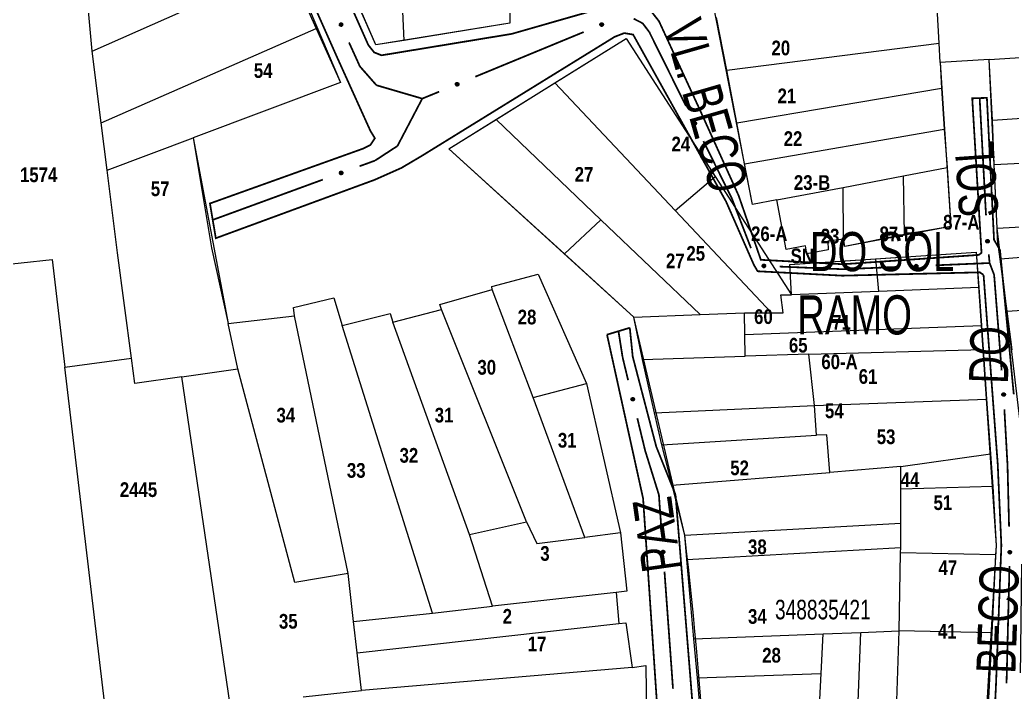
# Model space of a CAD drawing. Extents: x 201676 to 203188, y 4837754 to 4839005.
# Drawn here: x 201795.4 to 201896.9, y 4838825 to 4838893.8 of the extents above; entities that cross this region are included whole.
import ezdxf
from ezdxf.enums import TextEntityAlignment as Align

# ---------------------------------------------------------------- set-up
doc = ezdxf.new("R2010")
doc.units = 0
doc.header["$LTSCALE"] = 1.5
doc.header["$MEASUREMENT"] = 0
doc.linetypes.add('TRACO_11', pattern=[8, 3, -1, 3, -1])
for name, color, linetype in [('CD-MALHA-LOTES', 40, 'CONTINUOUS'), ('CD_TXT_QUADRA', 7, 'CONTINUOUS'), ('RU-QUADRAS', 210, 'CONTINUOUS'), ('SV-EIXO-RUA-PAV', 20, 'CONTINUOUS'), ('SV-RUA-PAVIM-S-GUIA-C-GUIA', 7, 'CONTINUOUS'), ('SV-TXT-RUA-N-PAV-S-GUIA-C-GUIA', 7, 'CONTINUOUS'), ('SV-TXT-RUA-PAV-S-GUIA-C-GUIA', 7, 'CONTINUOUS'), ('Th_NmrPort', 7, 'CONTINUOUS')]:
    doc.layers.add(name, color=color, linetype=linetype)
doc.styles.add('3488-35-2D_TXTB$0$ARIAL', font='ARIAL.TTF')
doc.styles.add('ARIAL', font='ARIAL.TTF')
doc.styles.get("Standard").update_dxf_attribs({"font": 'swisscbo.ttf'})

msp = doc.modelspace()

# ---------------------------------------------------------------- linework, layer by layer
at = {"layer": 'CD-MALHA-LOTES', "linetype": 'Continuous', "flags": 128}
for points in [[(201802.77, 4838890.6), (201822.75, 4838899.44)], [(201822.75, 4838899.44), (201825.7, 4838892.89)], [(201889.42, 4838891.41), (201888.99, 4838899.26)], [(201834.68, 4838891.69), (201834.5, 4838896.16)], [(201845.54, 4838895.92), (201845.52, 4838893.43)], [(201802.77, 4838890.6), (201802.32, 4838895.45)], [(201831.81, 4838891.23), (201830.05, 4838895.21)], [(201867.7, 4838888.64), (201866.65, 4838894.01)], [(201803.69, 4838883.27), (201825.7, 4838892.89)], [(201825.7, 4838892.89), (201828.18, 4838887.38)], [(201845.52, 4838893.43), (201834.68, 4838891.69)], [(201850.1, 4838887.34), (201857.42, 4838891.88)], [(201857.42, 4838891.88), (201866.5, 4838877.78)], [(201834.68, 4838891.69), (201831.81, 4838891.23)], [(201867.7, 4838888.64), (201889.42, 4838891.41)], [(201889.53, 4838889.41), (201889.42, 4838891.41)], [(201803.69, 4838883.27), (201802.77, 4838890.6)], [(201894.56, 4838889.73), (201902.53, 4838890.25)], [(201894.56, 4838889.73), (201889.53, 4838889.41)], [(201889.53, 4838889.41), (201889.67, 4838886.81)], [(201894.89, 4838883.54), (201894.56, 4838889.73)], [(201868.75, 4838883.27), (201867.7, 4838888.64)], [(201828.18, 4838887.38), (201813.1, 4838881.72)], [(201844.09, 4838883.61), (201850.1, 4838887.34)], [(201862.42, 4838874.29), (201850.1, 4838887.34)], [(201868.75, 4838883.27), (201889.67, 4838886.81)], [(201889.67, 4838886.81), (201889.96, 4838882.61)], [(201894.89, 4838883.54), (201902.99, 4838884.08)], [(201804.3, 4838878.42), (201803.69, 4838883.27)], [(201839.27, 4838880.61), (201844.09, 4838883.61)], [(201854.82, 4838873.35), (201844.09, 4838883.61)], [(201869.53, 4838879.08), (201868.75, 4838883.27)], [(201895.06, 4838878.98), (201894.89, 4838883.54)], [(201804.3, 4838878.42), (201813.1, 4838881.72)], [(201813.1, 4838881.72), (201814.97, 4838870.47)], [(201869.53, 4838879.08), (201889.96, 4838882.61)], [(201889.96, 4838882.61), (201890.24, 4838878.69)], [(201851.09, 4838869.85), (201839.27, 4838880.61)], [(201870.32, 4838874.89), (201869.53, 4838879.08)], [(201885.79, 4838877.84), (201890.24, 4838878.69)], [(201890.24, 4838878.69), (201890.62, 4838872.66)], [(201895.06, 4838878.98), (201903.24, 4838879.4)], [(201895.36, 4838872.48), (201895.06, 4838878.98)], [(201805.36, 4838869.97), (201804.3, 4838878.42)], [(201862.42, 4838874.29), (201866.5, 4838877.78)], [(201866.5, 4838877.78), (201874.31, 4838865.66)], [(201879.61, 4838876.66), (201885.79, 4838877.84)], [(201885.89, 4838871.83), (201885.79, 4838877.84)], [(201872.82, 4838875.37), (201879.61, 4838876.66)], [(201879.64, 4838871.37), (201879.61, 4838876.66)], [(201872.82, 4838875.37), (201870.32, 4838874.89)], [(201873.78, 4838870.31), (201872.82, 4838875.37)], [(201872.29, 4838863.83), (201862.42, 4838874.29)], [(201851.09, 4838869.85), (201854.82, 4838873.35)], [(201854.82, 4838873.35), (201864.97, 4838863.65)], [(201890.62, 4838872.66), (201885.89, 4838871.83)], [(201895.36, 4838872.48), (201906.38, 4838873.1)], [(201885.89, 4838871.83), (201879.8, 4838870.61)], [(201895.68, 4838869.33), (201895.42, 4838871.32), (201895.36, 4838872.48)], [(201814.97, 4838870.47), (201816.67, 4838862.73)], [(201875.76, 4838870.69), (201873.78, 4838870.31)], [(201875.91, 4838869.85), (201875.76, 4838870.69)], [(201879.64, 4838871.37), (201878.04, 4838871.15)], [(201878.04, 4838871.15), (201878.07, 4838870.26)], [(201879.8, 4838870.61), (201879.64, 4838871.37)], [(201806.8, 4838859.19), (201805.36, 4838869.97)], [(201858.2, 4838863.39), (201851.09, 4838869.85)], [(201878.07, 4838870.26), (201875.91, 4838869.85)], [(201882.97, 4838869.36), (201893.23, 4838870.04)], [(201893.23, 4838870.04), (201893.48, 4838866.43)], [(201903.12, 4838869.88), (201895.68, 4838869.33)], [(201782.79, 4838867.59), (201798.68, 4838869.28)], [(201798.68, 4838869.28), (201799.98, 4838858.27)], [(201874.16, 4838868.78), (201882.97, 4838869.36)], [(201874.31, 4838865.66), (201874.16, 4838868.78)], [(201883.26, 4838866.02), (201882.97, 4838869.36)], [(201896.39, 4838864.01), (201895.68, 4838869.33)], [(201843.66, 4838866.53), (201848.42, 4838867.79)], [(201848.42, 4838867.79), (201853.35, 4838856.6)], [(201843.7, 4838866.21), (201843.66, 4838866.53)], [(201893.48, 4838866.43), (201883.26, 4838866.02)], [(201893.48, 4838866.43), (201893.76, 4838862.53)], [(201838.35, 4838864.68), (201843.7, 4838866.21)], [(201847.89, 4838855.16), (201843.7, 4838866.21)], [(201873.24, 4838865.66), (201874.31, 4838865.66)], [(201873.47, 4838863.83), (201873.24, 4838865.66)], [(201883.26, 4838866.02), (201874.31, 4838865.66)], [(201823.37, 4838864.37), (201827.49, 4838865.37)], [(201823.46, 4838863.53), (201823.37, 4838864.37)], [(201827.49, 4838865.37), (201828.36, 4838862.52)], [(201838.53, 4838864.18), (201838.35, 4838864.68)], [(201896.39, 4838864.01), (201903.54, 4838864.49)], [(201816.67, 4838862.73), (201823.46, 4838863.53)], [(201828.96, 4838837.18), (201823.46, 4838863.53)], [(201828.36, 4838862.52), (201833.27, 4838863.76)], [(201833.27, 4838863.76), (201833.54, 4838862.89)], [(201833.54, 4838862.89), (201838.53, 4838864.18)], [(201847.22, 4838842.46), (201838.53, 4838864.18)], [(201858.2, 4838863.39), (201864.97, 4838863.65)], [(201859.07, 4838859.05), (201858.2, 4838863.39)], [(201864.97, 4838863.65), (201869.51, 4838863.83)], [(201869.51, 4838863.83), (201872.29, 4838863.83)], [(201869.55, 4838861.62), (201869.51, 4838863.83)], [(201872.29, 4838863.83), (201873.47, 4838863.83)], [(201896.92, 4838860.06), (201896.39, 4838864.01)], [(201817.68, 4838858.12), (201816.67, 4838862.73)], [(201837.6, 4838833.12), (201828.36, 4838862.52)], [(201841.39, 4838841.17), (201833.54, 4838862.89)], [(201869.55, 4838861.62), (201893.76, 4838862.53)], [(201893.76, 4838862.53), (201893.93, 4838860.09)], [(201869.58, 4838859.41), (201869.55, 4838861.62)], [(201859.07, 4838859.05), (201869.58, 4838859.41)], [(201876.1, 4838859.59), (201869.58, 4838859.41)], [(201876.1, 4838859.59), (201893.93, 4838860.09)], [(201876.67, 4838854.35), (201876.1, 4838859.59)], [(201893.93, 4838860.09), (201894.29, 4838855.01)], [(201799.98, 4838858.27), (201806.8, 4838859.19)], [(201807.15, 4838856.6), (201806.8, 4838859.19)], [(201860.3, 4838853.62), (201859.07, 4838859.05)], [(201808.39, 4838787.24), (201799.98, 4838858.27)], [(201811.93, 4838857.3), (201807.15, 4838856.6)], [(201811.93, 4838857.3), (201817.68, 4838858.12)], [(201816.84, 4838823.98), (201811.93, 4838857.3)], [(201823.52, 4838836.25), (201817.68, 4838858.12)], [(201847.89, 4838855.16), (201853.35, 4838856.6)], [(201853.35, 4838856.6), (201856.82, 4838841.33)], [(201853.18, 4838840.86), (201847.89, 4838855.16)], [(201860.3, 4838853.62), (201876.67, 4838854.35)], [(201876.67, 4838854.35), (201894.29, 4838855.01)], [(201876.87, 4838851.31), (201876.67, 4838854.35)], [(201894.29, 4838855.01), (201894.69, 4838849.4)], [(201861.05, 4838850.35), (201860.3, 4838853.62)], [(201861.05, 4838850.35), (201876.87, 4838851.31)], [(201877.93, 4838851.37), (201876.87, 4838851.31)], [(201878.24, 4838847.52), (201877.93, 4838851.37)], [(201862.1, 4838846.21), (201861.05, 4838850.35)], [(201885.52, 4838848.12), (201894.69, 4838849.4)], [(201894.69, 4838849.4), (201894.92, 4838846.09)], [(201862.1, 4838846.21), (201878.24, 4838847.52)], [(201885.52, 4838848.12), (201878.24, 4838847.52)], [(201885.52, 4838845.8), (201885.52, 4838848.12)], [(201863.41, 4838841.1), (201862.1, 4838846.21)], [(201885.51, 4838842.31), (201885.52, 4838845.8)], [(201894.92, 4838846.09), (201885.52, 4838845.8)], [(201894.92, 4838846.09), (201895.26, 4838840.04), (201895.21, 4838839.08)], [(201841.39, 4838841.17), (201847.22, 4838842.46)], [(201847.22, 4838842.46), (201848.28, 4838840.23)], [(201863.41, 4838841.1), (201885.51, 4838842.31)], [(201885.5, 4838839.82), (201885.51, 4838842.31)], [(201843.74, 4838833.84), (201841.39, 4838841.17)], [(201856.82, 4838841.33), (201853.18, 4838840.86)], [(201856.82, 4838841.33), (201857.48, 4838835.37)], [(201863.63, 4838838.61), (201863.41, 4838841.1)], [(201848.28, 4838840.23), (201853.18, 4838840.86)], [(201863.63, 4838838.61), (201885.5, 4838839.82)], [(201885.33, 4838831.3), (201885.49, 4838839.3)], [(201885.49, 4838839.3), (201885.5, 4838839.82)], [(201895.21, 4838839.08), (201885.49, 4838839.3)], [(201895.21, 4838839.08), (201894.81, 4838831.1)], [(201864.35, 4838830.5), (201863.63, 4838838.61)], [(201828.96, 4838837.18), (201823.52, 4838836.25)], [(201829.52, 4838832.27), (201828.96, 4838837.18)], [(201856.38, 4838835.25), (201843.74, 4838833.84)], [(201857.48, 4838835.37), (201856.38, 4838835.25)], [(201856.38, 4838835.25), (201856.65, 4838832.06)], [(201829.52, 4838832.27), (201837.6, 4838833.12)], [(201837.6, 4838833.12), (201843.74, 4838833.84)], [(201829.89, 4838829.06), (201829.52, 4838832.27)], [(201829.89, 4838829.06), (201856.65, 4838832.06)], [(201856.65, 4838832.06), (201857.39, 4838832.14)], [(201857.39, 4838832.14), (201858.03, 4838827.58)], [(201864.35, 4838830.5), (201877.58, 4838831)], [(201877.36, 4838826.96), (201877.58, 4838831)], [(201877.58, 4838831), (201881.42, 4838831.15)], [(201879.78, 4838788.82), (201881.42, 4838831.15)], [(201881.42, 4838831.15), (201885.33, 4838831.3)], [(201884.95, 4838819.04), (201885.33, 4838831.3)], [(201894.81, 4838831.1), (201885.33, 4838831.3)], [(201894.81, 4838831.1), (201894.11, 4838817.02)], [(201864.71, 4838826.52), (201864.35, 4838830.5)], [(201830.33, 4838825.21), (201829.89, 4838829.06)], [(201858.03, 4838827.58), (201830.33, 4838825.21)], [(201858.03, 4838827.58), (201859.42, 4838827.76)], [(201859.42, 4838827.76), (201859.93, 4838788.04)], [(201864.71, 4838826.52), (201877.36, 4838826.96)], [(201877.15, 4838822.98), (201877.36, 4838826.96)], [(201865.09, 4838822.04), (201864.71, 4838826.52)], [(201824.35, 4838824.58), (201830.33, 4838825.21)]]:
    msp.add_lwpolyline(points, dxfattribs=at)
at = {"layer": 'RU-QUADRAS', "color": 6, "linetype": 'Continuous'}
for points in [[(201957.32, 4838958.48), (201959.27, 4838789.25), (201897.31, 4838789.05), (201897.99, 4838846.85), (201897.69, 4838852.95), (201895.36, 4838872.48), (201894.56, 4838889.73), (201889.53, 4838889.41), (201890.62, 4838872.66), (201879.8, 4838870.61), (201879.64, 4838871.37), (201878.04, 4838871.15), (201878.07, 4838870.26), (201875.91, 4838869.85), (201875.76, 4838870.69), (201873.78, 4838870.31), (201872.82, 4838875.37), (201870.32, 4838874.89), (201865.47, 4838899.86)], [(201845.54, 4838895.92), (201845.52, 4838893.43), (201831.81, 4838891.23), (201809.87, 4838940.89)]]:
    msp.add_lwpolyline(points, dxfattribs=at)
at = {"layer": 'RU-QUADRAS', "linetype": 'Continuous'}
msp.add_lwpolyline([(201805.66, 4838940.32), (201828.18, 4838887.38), (201813.1, 4838881.72), (201816.67, 4838862.73), (201823.46, 4838863.53), (201823.37, 4838864.37), (201827.49, 4838865.37), (201828.36, 4838862.52), (201833.27, 4838863.76), (201833.54, 4838862.89), (201838.53, 4838864.18), (201838.35, 4838864.68), (201843.7, 4838866.21), (201843.66, 4838866.53), (201848.42, 4838867.79), (201853.35, 4838856.6), (201856.82, 4838841.33), (201857.48, 4838835.37), (201856.38, 4838835.25), (201856.65, 4838832.06), (201857.39, 4838832.14), (201858.03, 4838827.58), (201859.42, 4838827.76), (201859.93, 4838788.04)], dxfattribs=at)
at = {"layer": 'RU-QUADRAS', "color": 6, "linetype": 'Continuous'}
msp.add_lwpolyline([(201839.27, 4838880.61), (201857.42, 4838891.88), (201874.31, 4838865.66), (201874.16, 4838868.78), (201893.23, 4838870.04), (201895.26, 4838840.04), (201892.34, 4838790.48), (201891.18, 4838789.24), (201866.38, 4838788.33, 0.029819), (201863.41, 4838841.1), (201858.2, 4838863.39)], format="xyb", close=True, dxfattribs=at)
at = {"layer": 'SV-EIXO-RUA-PAV', "const_width": 0.18}
for points in [[(201858.18, 4838893.9), (201858.71, 4838893.63)], [(201858.71, 4838893.63), (201859.09, 4838893.44)], [(201859.09, 4838893.44), (201859.44, 4838892.98)], [(201859.44, 4838892.98), (201859.78, 4838892.53)], [(201841.97, 4838887.97), (201853.06, 4838892.54)], [(201859.78, 4838892.53), (201863.53, 4838884.97)], [(201829.05, 4838891.47), (201829.88, 4838889.65)], [(201829.88, 4838889.65), (201830.15, 4838889.04)], [(201830.15, 4838889.04), (201831.69, 4838887.29)], [(201831.69, 4838887.29), (201831.86, 4838887.1)], [(201831.86, 4838887.1), (201836.42, 4838885.77)], [(201836.13, 4838884.94), (201836.54, 4838885.73)], [(201836.42, 4838885.77), (201836.54, 4838885.73)], [(201836.54, 4838885.73), (201838.27, 4838886.44)], [(201893.58, 4838885.79), (201894.23, 4838873.81)], [(201834, 4838880.88), (201836.13, 4838884.94)], [(201831.72, 4838879.4), (201833.65, 4838880.66)], [(201833.65, 4838880.66), (201834, 4838880.88)], [(201865.31, 4838881.39), (201867.98, 4838876.02)], [(201830.13, 4838878.82), (201831.07, 4838879.16)], [(201831.07, 4838879.16), (201831.72, 4838879.4)], [(201815.1, 4838873.33), (201826.37, 4838877.45)], [(201867.98, 4838876.02), (201868.23, 4838875.51)], [(201868.23, 4838875.51), (201870.18, 4838870.44)], [(201894.51, 4838869.82), (201894.6, 4838868.92)], [(201873.11, 4838868.56), (201879.1, 4838868.31)], [(201879.56, 4838868.29), (201885.09, 4838868.52)], [(201889.09, 4838868.69), (201894.09, 4838868.9)], [(201894.09, 4838868.9), (201894.6, 4838868.92)], [(201894.6, 4838868.92), (201894.99, 4838867.9)], [(201879.1, 4838868.31), (201879.56, 4838868.29)], [(201894.99, 4838867.9), (201895.06, 4838867.72)], [(201895.06, 4838867.72), (201895.83, 4838857.94)], [(201856.64, 4838861.84), (201856.62, 4838861.95)], [(201857.04, 4838859.31), (201856.64, 4838861.84)], [(201857.14, 4838858.88), (201857.04, 4838859.31)], [(201857.61, 4838856.94), (201857.14, 4838858.88)], [(201896.11, 4838853.95), (201896.39, 4838848.96)], [(201859.36, 4838849.71), (201858.55, 4838853.05)], [(201859.53, 4838849.17), (201859.36, 4838849.71)], [(201860.76, 4838845.22), (201859.53, 4838849.17)], [(201896.39, 4838848.96), (201896.43, 4838848.28)], [(201896.43, 4838848.28), (201896.59, 4838841.96)], [(201860.82, 4838844.36), (201860.76, 4838845.22)], [(201861.04, 4838841.37), (201860.82, 4838844.36)], [(201896.63, 4838837.96), (201896.33, 4838825.96)], [(201862.2, 4838825.41), (201861.33, 4838837.38)]]:
    msp.add_lwpolyline(points, dxfattribs=at)
at = {"layer": 'SV-EIXO-RUA-PAV'}
for points in [[(201828.27, 4838893.47), (201828.32, 4838893.45), (201828.35, 4838893.43), (201828.38, 4838893.4), (201828.39, 4838893.37), (201828.4, 4838893.34), (201828.41, 4838893.3), (201828.4, 4838893.26), (201828.39, 4838893.21), (201828.36, 4838893.18), (201828.33, 4838893.15), (201828.3, 4838893.14), (201828.27, 4838893.12), (201828.23, 4838893.12), (201828.19, 4838893.13), (201828.14, 4838893.14), (201828.11, 4838893.17), (201828.09, 4838893.19), (201828.07, 4838893.23), (201828.06, 4838893.26), (201828.05, 4838893.3), (201828.06, 4838893.34), (201828.08, 4838893.38), (201828.1, 4838893.42), (201828.13, 4838893.44), (201828.16, 4838893.46), (201828.19, 4838893.47), (201828.23, 4838893.48), (201828.27, 4838893.47)], [(201854.73, 4838893.35), (201854.75, 4838893.4), (201854.78, 4838893.43), (201854.81, 4838893.46), (201854.84, 4838893.47), (201854.87, 4838893.48), (201854.91, 4838893.49), (201854.95, 4838893.48), (201854.99, 4838893.46), (201855.03, 4838893.43), (201855.05, 4838893.41), (201855.07, 4838893.37), (201855.08, 4838893.34), (201855.08, 4838893.3), (201855.08, 4838893.26), (201855.06, 4838893.22), (201855.03, 4838893.18), (201855, 4838893.16), (201854.97, 4838893.14), (201854.94, 4838893.13), (201854.9, 4838893.13), (201854.86, 4838893.14), (201854.82, 4838893.16), (201854.78, 4838893.18), (201854.76, 4838893.21), (201854.74, 4838893.24), (201854.73, 4838893.27), (201854.73, 4838893.31), (201854.73, 4838893.35)], [(201839.94, 4838887.25), (201839.96, 4838887.3), (201839.99, 4838887.33), (201840.01, 4838887.36), (201840.05, 4838887.37), (201840.08, 4838887.38), (201840.12, 4838887.38), (201840.16, 4838887.38), (201840.2, 4838887.36), (201840.24, 4838887.33), (201840.26, 4838887.31), (201840.28, 4838887.27), (201840.29, 4838887.24), (201840.29, 4838887.2), (201840.28, 4838887.16), (201840.27, 4838887.12), (201840.24, 4838887.08), (201840.21, 4838887.06), (201840.18, 4838887.04), (201840.15, 4838887.03), (201840.11, 4838887.03), (201840.07, 4838887.04), (201840.02, 4838887.06), (201839.99, 4838887.08), (201839.97, 4838887.11), (201839.95, 4838887.14), (201839.94, 4838887.17), (201839.94, 4838887.21), (201839.94, 4838887.25)], [(201864.46, 4838883.36), (201864.5, 4838883.34), (201864.54, 4838883.32), (201864.56, 4838883.3), (201864.58, 4838883.26), (201864.59, 4838883.23), (201864.6, 4838883.2), (201864.6, 4838883.15), (201864.58, 4838883.11), (201864.56, 4838883.07), (201864.53, 4838883.05), (201864.5, 4838883.03), (201864.47, 4838883.01), (201864.43, 4838883.01), (201864.39, 4838883.01), (201864.34, 4838883.03), (201864.31, 4838883.05), (201864.28, 4838883.08), (201864.26, 4838883.11), (201864.25, 4838883.14), (201864.25, 4838883.18), (201864.25, 4838883.22), (201864.27, 4838883.27), (201864.29, 4838883.3), (201864.31, 4838883.33), (201864.34, 4838883.34), (201864.38, 4838883.36), (201864.41, 4838883.36), (201864.46, 4838883.36)], [(201828.08, 4838878.19), (201828.1, 4838878.23), (201828.12, 4838878.27), (201828.15, 4838878.29), (201828.19, 4838878.3), (201828.22, 4838878.31), (201828.26, 4838878.31), (201828.3, 4838878.31), (201828.34, 4838878.29), (201828.38, 4838878.26), (201828.4, 4838878.23), (201828.41, 4838878.2), (201828.42, 4838878.16), (201828.42, 4838878.12), (201828.42, 4838878.08), (201828.39, 4838878.04), (201828.37, 4838878.01), (201828.34, 4838877.98), (201828.31, 4838877.97), (201828.27, 4838877.96), (201828.24, 4838877.96), (201828.19, 4838877.97), (201828.15, 4838877.99), (201828.12, 4838878.01), (201828.1, 4838878.04), (201828.08, 4838878.07), (201828.07, 4838878.11), (201828.07, 4838878.15), (201828.08, 4838878.19)], [(201894.48, 4838871.3), (201894.51, 4838871.27), (201894.54, 4838871.24), (201894.55, 4838871.2), (201894.56, 4838871.17), (201894.56, 4838871.14), (201894.55, 4838871.1), (201894.54, 4838871.06), (201894.51, 4838871.02), (201894.47, 4838871), (201894.44, 4838870.98), (201894.4, 4838870.98), (201894.37, 4838870.98), (201894.33, 4838870.98), (201894.29, 4838871), (201894.25, 4838871.03), (201894.23, 4838871.07), (201894.21, 4838871.1), (201894.21, 4838871.14), (201894.21, 4838871.17), (201894.21, 4838871.21), (201894.23, 4838871.25), (201894.26, 4838871.28), (201894.3, 4838871.31), (201894.33, 4838871.32), (201894.37, 4838871.33), (201894.4, 4838871.33), (201894.44, 4838871.32), (201894.48, 4838871.3)], [(201871.37, 4838868.75), (201871.41, 4838868.78), (201871.44, 4838868.8), (201871.48, 4838868.81), (201871.51, 4838868.81), (201871.55, 4838868.81), (201871.58, 4838868.79), (201871.62, 4838868.77), (201871.65, 4838868.74), (201871.67, 4838868.7), (201871.68, 4838868.66), (201871.69, 4838868.63), (201871.68, 4838868.59), (201871.67, 4838868.56), (201871.64, 4838868.52), (201871.61, 4838868.49), (201871.57, 4838868.47), (201871.54, 4838868.46), (201871.5, 4838868.46), (201871.46, 4838868.46), (201871.43, 4838868.47), (201871.39, 4838868.5), (201871.36, 4838868.53), (201871.34, 4838868.57), (201871.33, 4838868.61), (201871.33, 4838868.64), (201871.34, 4838868.68), (201871.35, 4838868.71), (201871.37, 4838868.75)], [(201886.94, 4838868.71), (201886.98, 4838868.75), (201887.01, 4838868.77), (201887.05, 4838868.78), (201887.08, 4838868.79), (201887.12, 4838868.78), (201887.15, 4838868.77), (201887.19, 4838868.76), (201887.23, 4838868.72), (201887.25, 4838868.69), (201887.26, 4838868.65), (201887.27, 4838868.62), (201887.27, 4838868.58), (201887.26, 4838868.55), (201887.24, 4838868.51), (201887.2, 4838868.47), (201887.17, 4838868.45), (201887.13, 4838868.44), (201887.1, 4838868.43), (201887.06, 4838868.43), (201887.03, 4838868.44), (201886.99, 4838868.46), (201886.95, 4838868.5), (201886.93, 4838868.53), (201886.92, 4838868.57), (201886.91, 4838868.6), (201886.92, 4838868.64), (201886.92, 4838868.67), (201886.94, 4838868.71)], [(201896.13, 4838855.62), (201896.17, 4838855.59), (201896.19, 4838855.55), (201896.21, 4838855.52), (201896.21, 4838855.48), (201896.21, 4838855.45), (201896.2, 4838855.41), (201896.18, 4838855.38), (201896.15, 4838855.34), (201896.11, 4838855.31), (201896.08, 4838855.3), (201896.04, 4838855.3), (201896.01, 4838855.3), (201895.97, 4838855.31), (201895.93, 4838855.33), (201895.9, 4838855.36), (201895.87, 4838855.39), (201895.86, 4838855.43), (201895.86, 4838855.46), (201895.86, 4838855.5), (201895.87, 4838855.53), (201895.89, 4838855.57), (201895.92, 4838855.61), (201895.95, 4838855.63), (201895.99, 4838855.64), (201896.02, 4838855.65), (201896.06, 4838855.65), (201896.09, 4838855.64), (201896.13, 4838855.62)], [(201858.01, 4838854.83), (201857.97, 4838854.85), (201857.94, 4838854.88), (201857.92, 4838854.92), (201857.91, 4838854.95), (201857.9, 4838854.99), (201857.91, 4838855.02), (201857.92, 4838855.06), (201857.94, 4838855.1), (201857.97, 4838855.13), (201858.01, 4838855.15), (201858.04, 4838855.16), (201858.07, 4838855.17), (201858.11, 4838855.17), (201858.15, 4838855.15), (201858.19, 4838855.13), (201858.22, 4838855.1), (201858.24, 4838855.07), (201858.25, 4838855.03), (201858.26, 4838855), (201858.25, 4838854.96), (201858.24, 4838854.92), (201858.22, 4838854.88), (201858.19, 4838854.85), (201858.16, 4838854.83), (201858.12, 4838854.82), (201858.09, 4838854.82), (201858.05, 4838854.82), (201858.01, 4838854.83)], [(201861.09, 4838839.22), (201861.05, 4838839.26), (201861.02, 4838839.29), (201861.01, 4838839.33), (201861.01, 4838839.36), (201861.01, 4838839.4), (201861.01, 4838839.43), (201861.03, 4838839.47), (201861.06, 4838839.51), (201861.1, 4838839.53), (201861.13, 4838839.54), (201861.17, 4838839.55), (201861.2, 4838839.55), (201861.24, 4838839.54), (201861.28, 4838839.52), (201861.32, 4838839.49), (201861.34, 4838839.46), (201861.35, 4838839.42), (201861.36, 4838839.39), (201861.36, 4838839.35), (201861.35, 4838839.31), (201861.33, 4838839.28), (201861.3, 4838839.24), (201861.26, 4838839.21), (201861.23, 4838839.2), (201861.2, 4838839.2), (201861.16, 4838839.2), (201861.12, 4838839.2), (201861.09, 4838839.22)], [(201896.77, 4838839.49), (201896.81, 4838839.46), (201896.83, 4838839.42), (201896.84, 4838839.38), (201896.84, 4838839.35), (201896.84, 4838839.31), (201896.82, 4838839.28), (201896.8, 4838839.24), (201896.77, 4838839.21), (201896.73, 4838839.19), (201896.69, 4838839.18), (201896.66, 4838839.17), (201896.62, 4838839.18), (201896.59, 4838839.19), (201896.55, 4838839.21), (201896.52, 4838839.25), (201896.5, 4838839.29), (201896.49, 4838839.32), (201896.49, 4838839.36), (201896.49, 4838839.39), (201896.5, 4838839.43), (201896.53, 4838839.46), (201896.56, 4838839.5), (201896.6, 4838839.52), (201896.63, 4838839.53), (201896.67, 4838839.53), (201896.7, 4838839.53), (201896.74, 4838839.51), (201896.77, 4838839.49)]]:
    msp.add_lwpolyline(points, close=True, dxfattribs=at)
for points in [[(201828.05, 4838893.3), (201828.14, 4838893.14)], [(201828.06, 4838893.34), (201828.19, 4838893.13)], [(201828.06, 4838893.31), (201828.16, 4838893.14)], [(201828.06, 4838893.27), (201828.12, 4838893.16)], [(201828.06, 4838893.26), (201828.11, 4838893.17)], [(201828.07, 4838893.36), (201828.21, 4838893.13)], [(201828.08, 4838893.38), (201828.23, 4838893.12)], [(201828.09, 4838893.4), (201828.25, 4838893.13)], [(201828.1, 4838893.42), (201828.27, 4838893.12)], [(201828.11, 4838893.43), (201828.28, 4838893.13)], [(201828.13, 4838893.44), (201828.3, 4838893.14)], [(201828.14, 4838893.45), (201828.32, 4838893.14)], [(201828.16, 4838893.46), (201828.33, 4838893.15)], [(201828.18, 4838893.46), (201828.35, 4838893.17)], [(201828.19, 4838893.47), (201828.36, 4838893.18)], [(201828.21, 4838893.47), (201828.37, 4838893.2)], [(201828.23, 4838893.48), (201828.39, 4838893.21)], [(201828.25, 4838893.47), (201828.39, 4838893.24)], [(201828.27, 4838893.47), (201828.4, 4838893.26)], [(201828.29, 4838893.46), (201828.4, 4838893.29)], [(201828.32, 4838893.45), (201828.41, 4838893.3)], [(201828.34, 4838893.44), (201828.4, 4838893.33)], [(201828.35, 4838893.43), (201828.4, 4838893.34)], [(201854.73, 4838893.35), (201854.95, 4838893.48)], [(201854.73, 4838893.33), (201854.97, 4838893.47)], [(201854.73, 4838893.31), (201854.99, 4838893.46)], [(201854.73, 4838893.29), (201855.01, 4838893.45)], [(201854.73, 4838893.27), (201855.03, 4838893.43)], [(201854.74, 4838893.26), (201855.04, 4838893.42)], [(201854.74, 4838893.24), (201855.05, 4838893.41)], [(201854.75, 4838893.4), (201854.91, 4838893.49)], [(201854.75, 4838893.38), (201854.92, 4838893.48)], [(201854.75, 4838893.23), (201855.06, 4838893.39)], [(201854.76, 4838893.21), (201855.07, 4838893.37)], [(201854.77, 4838893.42), (201854.88, 4838893.48)], [(201854.77, 4838893.2), (201855.07, 4838893.36)], [(201854.78, 4838893.43), (201854.87, 4838893.48)], [(201854.78, 4838893.18), (201855.08, 4838893.34)], [(201854.8, 4838893.17), (201855.08, 4838893.32)], [(201854.82, 4838893.16), (201855.08, 4838893.3)], [(201854.84, 4838893.15), (201855.08, 4838893.28)], [(201854.86, 4838893.14), (201855.08, 4838893.26)], [(201854.88, 4838893.14), (201855.06, 4838893.24)], [(201854.9, 4838893.13), (201855.06, 4838893.22)], [(201854.92, 4838893.13), (201855.04, 4838893.2)], [(201854.94, 4838893.13), (201855.03, 4838893.18)], [(201839.94, 4838887.25), (201840.16, 4838887.38)], [(201839.94, 4838887.23), (201840.18, 4838887.37)], [(201839.94, 4838887.21), (201840.2, 4838887.36)], [(201839.94, 4838887.19), (201840.22, 4838887.35)], [(201839.94, 4838887.17), (201840.24, 4838887.33)], [(201839.95, 4838887.28), (201840.13, 4838887.38)], [(201839.95, 4838887.16), (201840.24, 4838887.32)], [(201839.95, 4838887.14), (201840.26, 4838887.31)], [(201839.96, 4838887.3), (201840.12, 4838887.38)], [(201839.96, 4838887.13), (201840.27, 4838887.29)], [(201839.97, 4838887.32), (201840.09, 4838887.38)], [(201839.97, 4838887.11), (201840.28, 4838887.27)], [(201839.98, 4838887.09), (201840.28, 4838887.26)], [(201839.99, 4838887.33), (201840.08, 4838887.38)], [(201839.99, 4838887.08), (201840.29, 4838887.24)], [(201840.01, 4838887.07), (201840.29, 4838887.22)], [(201840.02, 4838887.06), (201840.29, 4838887.2)], [(201840.05, 4838887.05), (201840.29, 4838887.18)], [(201840.07, 4838887.04), (201840.28, 4838887.16)], [(201840.09, 4838887.04), (201840.27, 4838887.14)], [(201840.11, 4838887.03), (201840.27, 4838887.12)], [(201840.13, 4838887.03), (201840.25, 4838887.1)], [(201840.15, 4838887.03), (201840.24, 4838887.08)], [(201864.25, 4838883.22), (201864.39, 4838883.01)], [(201864.25, 4838883.19), (201864.36, 4838883.03)], [(201864.25, 4838883.18), (201864.34, 4838883.03)], [(201864.25, 4838883.16), (201864.32, 4838883.04)], [(201864.25, 4838883.14), (201864.31, 4838883.05)], [(201864.26, 4838883.24), (201864.41, 4838883.01)], [(201864.27, 4838883.27), (201864.43, 4838883.01)], [(201864.28, 4838883.28), (201864.45, 4838883.02)], [(201864.29, 4838883.3), (201864.47, 4838883.01)], [(201864.3, 4838883.31), (201864.48, 4838883.02)], [(201864.31, 4838883.33), (201864.5, 4838883.03)], [(201864.33, 4838883.33), (201864.51, 4838883.04)], [(201864.34, 4838883.34), (201864.53, 4838883.05)], [(201864.36, 4838883.35), (201864.54, 4838883.06)], [(201864.38, 4838883.36), (201864.56, 4838883.07)], [(201864.4, 4838883.36), (201864.57, 4838883.09)], [(201864.41, 4838883.36), (201864.58, 4838883.11)], [(201864.43, 4838883.36), (201864.59, 4838883.13)], [(201864.46, 4838883.36), (201864.6, 4838883.15)], [(201864.48, 4838883.35), (201864.59, 4838883.18)], [(201864.5, 4838883.34), (201864.6, 4838883.2)], [(201864.52, 4838883.33), (201864.59, 4838883.22)], [(201864.54, 4838883.32), (201864.59, 4838883.23)], [(201828.07, 4838878.15), (201828.34, 4838878.29)], [(201828.07, 4838878.16), (201828.32, 4838878.29)], [(201828.07, 4838878.13), (201828.35, 4838878.27)], [(201828.07, 4838878.11), (201828.38, 4838878.26)], [(201828.08, 4838878.19), (201828.3, 4838878.31)], [(201828.08, 4838878.09), (201828.38, 4838878.24)], [(201828.08, 4838878.07), (201828.4, 4838878.23)], [(201828.09, 4838878.21), (201828.27, 4838878.31)], [(201828.09, 4838878.06), (201828.41, 4838878.21)], [(201828.1, 4838878.23), (201828.26, 4838878.31)], [(201828.1, 4838878.04), (201828.41, 4838878.2)], [(201828.11, 4838878.25), (201828.23, 4838878.31)], [(201828.11, 4838878.03), (201828.42, 4838878.18)], [(201828.12, 4838878.27), (201828.22, 4838878.31)], [(201828.12, 4838878.01), (201828.42, 4838878.16)], [(201828.14, 4838878), (201828.42, 4838878.14)], [(201828.15, 4838877.99), (201828.42, 4838878.12)], [(201828.18, 4838877.98), (201828.42, 4838878.1)], [(201828.19, 4838877.97), (201828.42, 4838878.08)], [(201828.22, 4838877.97), (201828.4, 4838878.06)], [(201828.24, 4838877.96), (201828.39, 4838878.04)], [(201828.26, 4838877.96), (201828.38, 4838878.02)], [(201828.27, 4838877.96), (201828.37, 4838878.01)], [(201894.21, 4838871.21), (201894.25, 4838871.03)], [(201894.21, 4838871.19), (201894.24, 4838871.06)], [(201894.21, 4838871.17), (201894.23, 4838871.07)], [(201894.23, 4838871.25), (201894.29, 4838871)], [(201894.23, 4838871.22), (201894.27, 4838871.03)], [(201894.25, 4838871.26), (201894.31, 4838871)], [(201894.26, 4838871.28), (201894.33, 4838870.98)], [(201894.28, 4838871.29), (201894.35, 4838870.98)], [(201894.3, 4838871.31), (201894.37, 4838870.98)], [(201894.31, 4838871.31), (201894.38, 4838870.98)], [(201894.33, 4838871.32), (201894.4, 4838870.98)], [(201894.35, 4838871.32), (201894.41, 4838870.98)], [(201894.37, 4838871.33), (201894.44, 4838870.98)], [(201894.38, 4838871.32), (201894.45, 4838871)], [(201894.4, 4838871.33), (201894.47, 4838871)], [(201894.42, 4838871.32), (201894.49, 4838871.02)], [(201894.44, 4838871.32), (201894.51, 4838871.02)], [(201894.45, 4838871.31), (201894.52, 4838871.05)], [(201894.48, 4838871.3), (201894.54, 4838871.06)], [(201894.5, 4838871.29), (201894.54, 4838871.09)], [(201894.51, 4838871.27), (201894.55, 4838871.1)], [(201894.53, 4838871.25), (201894.55, 4838871.13)], [(201894.54, 4838871.24), (201894.56, 4838871.14)], [(201871.33, 4838868.64), (201871.68, 4838868.66)], [(201871.33, 4838868.62), (201871.68, 4838868.64)], [(201871.33, 4838868.61), (201871.69, 4838868.63)], [(201871.34, 4838868.68), (201871.67, 4838868.7)], [(201871.34, 4838868.66), (201871.67, 4838868.68)], [(201871.34, 4838868.59), (201871.68, 4838868.61)], [(201871.34, 4838868.57), (201871.68, 4838868.59)], [(201871.35, 4838868.71), (201871.65, 4838868.74)], [(201871.35, 4838868.69), (201871.66, 4838868.72)], [(201871.35, 4838868.55), (201871.67, 4838868.57)], [(201871.36, 4838868.73), (201871.63, 4838868.75)], [(201871.36, 4838868.53), (201871.67, 4838868.56)], [(201871.37, 4838868.75), (201871.62, 4838868.77)], [(201871.38, 4838868.52), (201871.65, 4838868.54)], [(201871.39, 4838868.76), (201871.59, 4838868.78)], [(201871.39, 4838868.5), (201871.64, 4838868.52)], [(201871.41, 4838868.78), (201871.58, 4838868.79)], [(201871.42, 4838868.49), (201871.62, 4838868.5)], [(201871.43, 4838868.79), (201871.56, 4838868.8)], [(201871.43, 4838868.47), (201871.61, 4838868.49)], [(201871.44, 4838868.8), (201871.55, 4838868.81)], [(201871.45, 4838868.47), (201871.58, 4838868.48)], [(201871.46, 4838868.46), (201871.57, 4838868.47)], [(201886.91, 4838868.6), (201887.26, 4838868.65)], [(201886.92, 4838868.67), (201887.23, 4838868.72)], [(201886.92, 4838868.65), (201887.23, 4838868.7)], [(201886.92, 4838868.64), (201887.25, 4838868.69)], [(201886.92, 4838868.62), (201887.25, 4838868.67)], [(201886.92, 4838868.58), (201887.26, 4838868.63)], [(201886.92, 4838868.57), (201887.27, 4838868.62)], [(201886.93, 4838868.69), (201887.2, 4838868.74)], [(201886.93, 4838868.55), (201887.26, 4838868.6)], [(201886.93, 4838868.53), (201887.27, 4838868.58)], [(201886.94, 4838868.71), (201887.19, 4838868.76)], [(201886.94, 4838868.51), (201887.26, 4838868.56)], [(201886.95, 4838868.5), (201887.26, 4838868.55)], [(201886.96, 4838868.73), (201887.16, 4838868.76)], [(201886.98, 4838868.75), (201887.15, 4838868.77)], [(201886.98, 4838868.48), (201887.24, 4838868.53)], [(201886.99, 4838868.46), (201887.24, 4838868.51)], [(201887, 4838868.76), (201887.13, 4838868.78)], [(201887.01, 4838868.77), (201887.12, 4838868.78)], [(201887.01, 4838868.46), (201887.21, 4838868.49)], [(201887.03, 4838868.44), (201887.2, 4838868.47)], [(201887.05, 4838868.44), (201887.18, 4838868.46)], [(201887.06, 4838868.43), (201887.17, 4838868.45)], [(201895.86, 4838855.51), (201895.88, 4838855.38)], [(201895.86, 4838855.5), (201895.87, 4838855.39)], [(201895.87, 4838855.53), (201895.9, 4838855.36)], [(201895.88, 4838855.55), (201895.92, 4838855.35)], [(201895.89, 4838855.57), (201895.93, 4838855.33)], [(201895.9, 4838855.59), (201895.95, 4838855.32)], [(201895.92, 4838855.61), (201895.97, 4838855.31)], [(201895.94, 4838855.62), (201895.99, 4838855.31)], [(201895.95, 4838855.63), (201896.01, 4838855.3)], [(201895.97, 4838855.63), (201896.02, 4838855.3)], [(201895.99, 4838855.64), (201896.04, 4838855.3)], [(201896.01, 4838855.64), (201896.06, 4838855.3)], [(201896.02, 4838855.65), (201896.08, 4838855.3)], [(201896.04, 4838855.64), (201896.1, 4838855.31)], [(201896.06, 4838855.65), (201896.11, 4838855.31)], [(201896.08, 4838855.64), (201896.13, 4838855.33)], [(201896.09, 4838855.64), (201896.15, 4838855.34)], [(201896.11, 4838855.63), (201896.16, 4838855.36)], [(201896.13, 4838855.62), (201896.18, 4838855.38)], [(201896.15, 4838855.6), (201896.19, 4838855.4)], [(201896.17, 4838855.59), (201896.2, 4838855.41)], [(201896.18, 4838855.57), (201896.2, 4838855.44)], [(201896.19, 4838855.55), (201896.21, 4838855.45)], [(201857.94, 4838854.88), (201857.9, 4838854.99)], [(201857.99, 4838854.84), (201857.91, 4838855.03)], [(201857.97, 4838854.85), (201857.91, 4838855.02)], [(201857.95, 4838854.87), (201857.91, 4838854.99)], [(201858.01, 4838854.83), (201857.92, 4838855.06)], [(201858.03, 4838854.82), (201857.93, 4838855.08)], [(201858.05, 4838854.82), (201857.94, 4838855.1)], [(201858.07, 4838854.82), (201857.96, 4838855.11)], [(201858.09, 4838854.82), (201857.97, 4838855.13)], [(201858.1, 4838854.82), (201857.99, 4838855.14)], [(201858.12, 4838854.82), (201858.01, 4838855.15)], [(201858.14, 4838854.83), (201858.02, 4838855.16)], [(201858.16, 4838854.83), (201858.04, 4838855.16)], [(201858.17, 4838854.84), (201858.06, 4838855.16)], [(201858.19, 4838854.85), (201858.07, 4838855.17)], [(201858.2, 4838854.87), (201858.09, 4838855.16)], [(201858.22, 4838854.88), (201858.11, 4838855.17)], [(201858.23, 4838854.9), (201858.13, 4838855.16)], [(201858.24, 4838854.92), (201858.15, 4838855.15)], [(201858.24, 4838854.95), (201858.17, 4838855.13)], [(201858.25, 4838854.96), (201858.19, 4838855.13)], [(201858.25, 4838854.98), (201858.21, 4838855.11)], [(201858.26, 4838855), (201858.22, 4838855.1)], [(201861.05, 4838839.26), (201861.01, 4838839.43)], [(201861.02, 4838839.29), (201861.01, 4838839.4)], [(201861.03, 4838839.28), (201861.01, 4838839.4)], [(201861.07, 4838839.24), (201861.02, 4838839.44)], [(201861.09, 4838839.22), (201861.03, 4838839.47)], [(201861.11, 4838839.22), (201861.05, 4838839.48)], [(201861.12, 4838839.2), (201861.06, 4838839.51)], [(201861.14, 4838839.21), (201861.08, 4838839.51)], [(201861.16, 4838839.2), (201861.1, 4838839.53)], [(201861.18, 4838839.2), (201861.12, 4838839.53)], [(201861.2, 4838839.2), (201861.13, 4838839.54)], [(201861.21, 4838839.2), (201861.16, 4838839.55)], [(201861.23, 4838839.2), (201861.17, 4838839.55)], [(201861.25, 4838839.21), (201861.19, 4838839.55)], [(201861.26, 4838839.21), (201861.2, 4838839.55)], [(201861.28, 4838839.23), (201861.22, 4838839.54)], [(201861.3, 4838839.24), (201861.24, 4838839.54)], [(201861.31, 4838839.26), (201861.26, 4838839.53)], [(201861.33, 4838839.28), (201861.28, 4838839.52)], [(201861.34, 4838839.3), (201861.3, 4838839.5)], [(201861.35, 4838839.31), (201861.32, 4838839.49)], [(201861.35, 4838839.34), (201861.33, 4838839.47)], [(201861.36, 4838839.35), (201861.34, 4838839.46)], [(201896.49, 4838839.39), (201896.5, 4838839.29)], [(201896.5, 4838839.43), (201896.52, 4838839.25)], [(201896.5, 4838839.41), (201896.51, 4838839.27)], [(201896.52, 4838839.44), (201896.54, 4838839.24)], [(201896.53, 4838839.46), (201896.55, 4838839.21)], [(201896.54, 4838839.48), (201896.57, 4838839.21)], [(201896.56, 4838839.5), (201896.59, 4838839.19)], [(201896.58, 4838839.51), (201896.61, 4838839.19)], [(201896.6, 4838839.52), (201896.62, 4838839.18)], [(201896.61, 4838839.52), (201896.64, 4838839.18)], [(201896.63, 4838839.53), (201896.66, 4838839.17)], [(201896.65, 4838839.53), (201896.67, 4838839.18)], [(201896.67, 4838839.53), (201896.69, 4838839.18)], [(201896.69, 4838839.52), (201896.71, 4838839.19)], [(201896.7, 4838839.53), (201896.73, 4838839.19)], [(201896.72, 4838839.52), (201896.75, 4838839.2)], [(201896.74, 4838839.51), (201896.77, 4838839.21)], [(201896.75, 4838839.5), (201896.78, 4838839.23)], [(201896.77, 4838839.49), (201896.8, 4838839.24)], [(201896.79, 4838839.47), (201896.81, 4838839.27)], [(201896.81, 4838839.46), (201896.82, 4838839.28)], [(201896.82, 4838839.43), (201896.83, 4838839.31)], [(201896.83, 4838839.42), (201896.84, 4838839.31)]]:
    msp.add_lwpolyline(points, dxfattribs=at)
at = {"layer": 'SV-RUA-PAVIM-S-GUIA-C-GUIA', "linetype": 'TRACO_11', "const_width": 0.18}
for points in [[(201893.98, 4838867.71), (201893.6, 4838867.97), (201879.53, 4838867.63), (201870.86, 4838868.08), (201870.47, 4838868.75), (201867.64, 4838875.19), (201858.12, 4838892.28), (201857.21, 4838892.43), (201856.23, 4838892.05), (201836.47, 4838879.86), (201834.42, 4838878.65), (201831.7, 4838877.44), (201815.42, 4838871.46), (201814.82, 4838875.01), (201830.49, 4838880.62), (201831.24, 4838881), (201831.7, 4838881.68), (201831.24, 4838882.43), (201827.91, 4838889.78), (201815.64, 4838917.35), (201804.79, 4838944.81), (201804, 4838945.71), (201802.81, 4838945.84)], [(201855.77, 4838895.23), (201845.7, 4838892.35), (201832.38, 4838890.16), (201831.62, 4838890.46), (201831.02, 4838891.22), (201826.55, 4838901.28)], [(201895.89, 4838867.89), (201895.66, 4838870.25), (201895.05, 4838871.3), (201894.32, 4838885.81), (201892.82, 4838885.76), (201893.77, 4838869.97), (201893.49, 4838869.75), (201879.59, 4838868.8), (201871.19, 4838869.25), (201868.92, 4838875.81), (201864.93, 4838884.63), (201860.77, 4838893.64), (201859.94, 4838894.7)]]:
    msp.add_lwpolyline(points, dxfattribs=at)
at = {"layer": 'SV-RUA-PAVIM-S-GUIA-C-GUIA', "const_width": 0.18}
for points in [[(201895.43, 4838848.35), (201893.98, 4838867.71)], [(201897.07, 4838855.5), (201895.89, 4838867.89)], [(201855.45, 4838861.6), (201857.78, 4838862.3)], [(201857.78, 4838862.3), (201858.08, 4838859.35)], [(201859.14, 4838844.86), (201855.45, 4838861.6)], [(201858.08, 4838859.35), (201860.49, 4838850.14)], [(201860.49, 4838850.14), (201862.46, 4838845.23)], [(201895.8, 4838840.06), (201895.43, 4838848.35)], [(201862.46, 4838845.23), (201864.9, 4838815.19)], [(201861.15, 4838815.17), (201859.14, 4838844.86)], [(201895.25, 4838825.76), (201895.8, 4838840.06)], [(201894.52, 4838810.77), (201895.25, 4838825.76)]]:
    msp.add_lwpolyline(points, dxfattribs=at)

# ---------------------------------------------------------------- texts
at = {"layer": 'CD_TXT_QUADRA', "style": 'ARIAL', "width": 0.7}
msp.add_text('348835421', height=2, dxfattribs=at).set_placement((201872.64, 4838832.49))
at = {"layer": 'SV-TXT-RUA-N-PAV-S-GUIA-C-GUIA', "style": '3488-35-2D_TXTB$0$ARIAL', "width": 0.7}
msp.add_text('VL. BECO', height=4, rotation=286, dxfattribs=at).set_placement((201861.18, 4838893.12))
for s, p in [('DO SOL', (201876.21, 4838868.09)), ('RAMO', (201874.92, 4838861.62))]:
    msp.add_text(s, height=4, dxfattribs=at).set_placement(p)
at = {"layer": 'SV-TXT-RUA-PAV-S-GUIA-C-GUIA', "style": 'ARIAL', "width": 0.7}
for s, rotation, p in [('SOL', 94, (201895.53, 4838873.71)), ('DO', 88, (201896.47, 4838856.53)), ('PAZ', 98, (201863.06, 4838837.65)), ('BECO', 88, (201897.23, 4838826.89))]:
    msp.add_text(s, height=4, rotation=rotation, dxfattribs=at).set_placement(p)
at = {"layer": 'Th_NmrPort', "color": 1}
for s, p in [('20', (201872.28, 4838890.91)), ('54', (201819.31, 4838888.6)), ('21', (201872.9, 4838886.01)), ('24', (201862.05, 4838881.09)), ('22', (201873.53, 4838881.64)), ('1574', (201795.38, 4838877.94)), ('27', (201852.14, 4838877.98)), ('23-B', (201874.57, 4838877.15)), ('57', (201808.77, 4838876.51)), ('87-A', (201889.84, 4838873.09)), ('26-A', (201870.19, 4838871.91)), ('87-B', (201883.33, 4838871.9)), ('23', (201877.32, 4838871.68)), ('25', (201863.57, 4838869.91)), ('27', (201861.48, 4838869.14)), ('SN', (201874.24, 4838869.65)), ('28', (201846.31, 4838863.4)), ('60', (201870.5, 4838863.44)), ('71', (201878.49, 4838862.86)), ('65', (201874.06, 4838860.52)), ('60-A', (201877.38, 4838858.82)), ('30', (201842.19, 4838858.26)), ('61', (201881.2, 4838857.32)), ('54', (201877.75, 4838853.81)), ('34', (201821.63, 4838853.37)), ('31', (201837.82, 4838853.37)), ('31', (201850.42, 4838850.8)), ('53', (201883.05, 4838851.16)), ('32', (201834.22, 4838849.26)), ('33', (201828.83, 4838847.72)), ('52', (201868.06, 4838847.98)), ('44', (201885.49, 4838846.76)), ('2445', (201805.6, 4838845.75)), ('51', (201888.86, 4838844.42)), ('38', (201869.88, 4838839.91)), ('3', (201848.62, 4838839.23)), ('47', (201889.37, 4838837.77)), ('35', (201821.88, 4838832.29)), ('2', (201844.77, 4838832.8)), ('34', (201869.88, 4838832.79)), ('41', (201889.31, 4838831.27)), ('17', (201847.34, 4838829.98)), ('28', (201871.33, 4838828.82))]:
    msp.add_text(s, height=1.5, dxfattribs=at).set_placement(p, align=Align.MIDDLE_LEFT)

doc.saveas('drawing.dxf')
